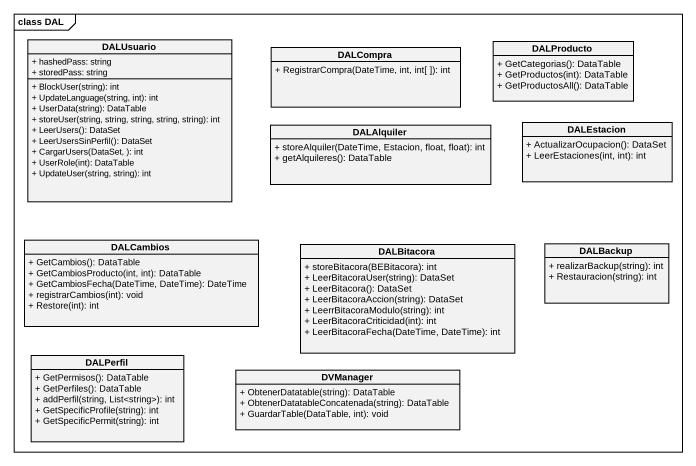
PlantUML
@startuml
mainframe class DAL
hide circle
hide empty members
skinparam classAttributeIconSize 0
class DALUsuario {
  + hashedPass: string
  + storedPass: string
  + BlockUser(string): int
  + UpdateLanguage(string, int): int
  + UserData(string): DataTable
  + storeUser(string, string, string, string, string): int
  + LeerUsers(): DataSet
  + LeerUsersSinPerfil(): DataSet
  + CargarUsers(DataSet, ): int
  + UserRole(int): DataTable
  + UpdateUser(string, string): int
}
class DALCompra {
  + RegistrarCompra(DateTime, int, int[ ]): int
}
class DALProducto {
  + GetCategorias(): DataTable
  + GetProductos(int): DataTable
  + GetProductosAll(): DataTable
}
class DALAlquiler {
  + storeAlquiler(DateTime, Estacion, float, float): int
  + getAlquileres(): DataTable
}
class DALEstacion {
  + ActualizarOcupacion(): DataSet
  + LeerEstaciones(int, int): int
}
class DALCambios {
  + GetCambios(): DataTable
  + GetCambiosProducto(int, int): DataTable
  + GetCambiosFecha(DateTime, DateTime): DateTime
  + registrarCambios(int): void
  + Restore(int): int
}
class DALBitacora {
  + storeBitacora(BEBitacora): int
  + LeerBitacoraUser(string): DataSet
  + LeerBitacora(): DataSet
  + LeerBitacoraAccion(string): DataSet
  + LeerrBitacoraModulo(string): int
  + LeerBitacoraCriticidad(int): int
  + LeerBitacoraFecha(DateTime, DateTime): int
}
class DALBackup {
  + realizarBackup(string): int
  + Restauracion(string): int
}
class DALPerfil {
  + GetPermisos(): DataTable
  + GetPerfiles(): DataTable
  + addPerfil(string, List<string>): int
  + GetSpecificProfile(string): int
  + GetSpecificPermit(string): int
}
class DVManager {
  + ObtenerDatatable(string): DataTable
  + ObtenerDatatableConcatenada(string): DataTable
  + GuardarTable(DataTable, int): void
}
@enduml
